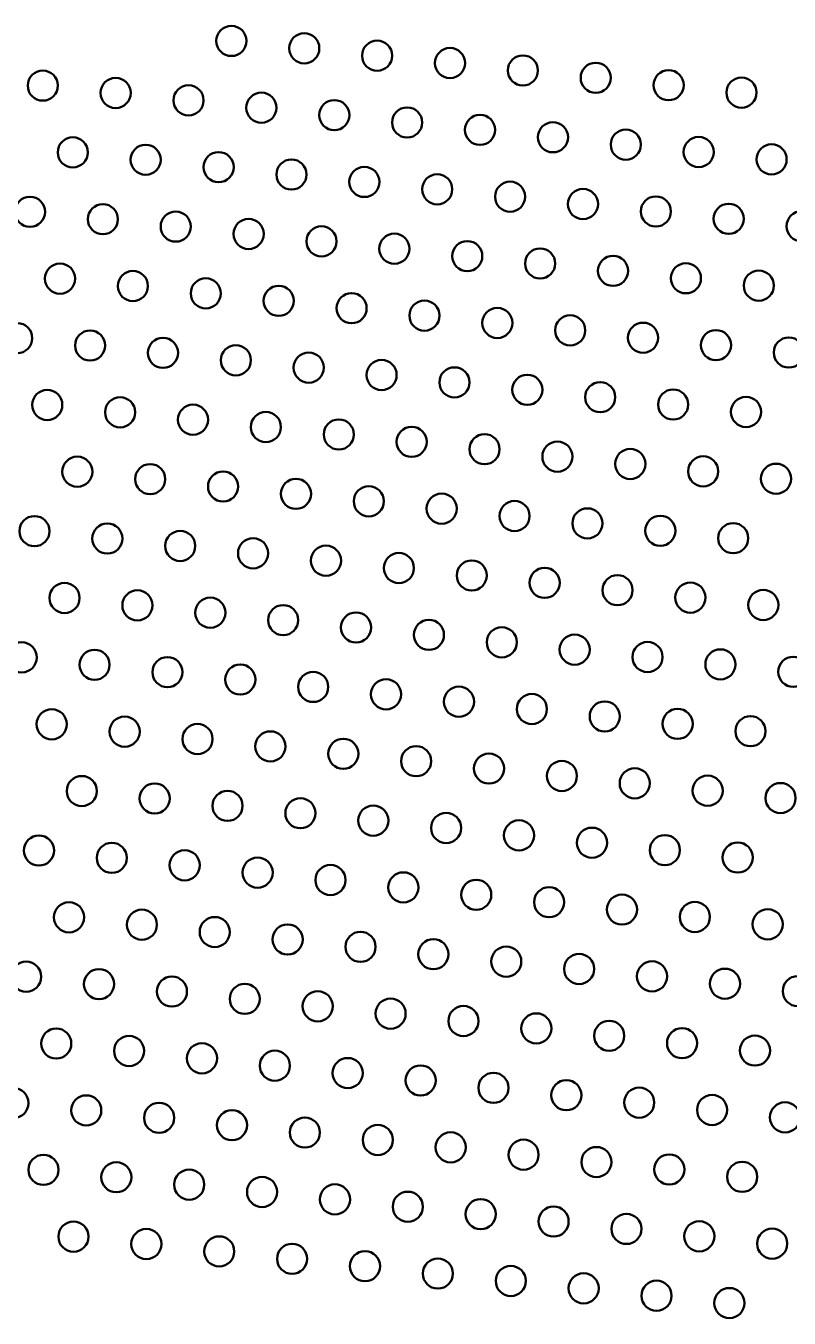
# Model space of a CAD drawing. Header units: inches. Extents: x 17.2 to 30.9, y 2 to 10.
# Drawn here: x 21.047 to 22.278, y 4.927 to 7.01 of the extents above; entities that cross this region are included whole.
import ezdxf

# ---------------------------------------------------------------- set-up
doc = ezdxf.new("R2010")
doc.units = ezdxf.units.IN
doc.header["$MEASUREMENT"] = 0
doc.layers.add('Visible', color=7, linetype='Continuous', lineweight=0)

# ---------------------------------------------------------------- blocks, each defined once
blk = doc.blocks.new('Block_1769')
at = {"layer": 'Visible', "color": 7, "lineweight": 50}
blk.add_circle((22.1819, 4.9514), 0.0243, dxfattribs=at)
blk = doc.blocks.new('Block_1770')
at = {"layer": 'Visible', "color": 7, "lineweight": 50}
blk.add_circle((22.0644, 4.9633), 0.0243, dxfattribs=at)
blk = doc.blocks.new('Block_1771')
at = {"layer": 'Visible', "color": 7, "lineweight": 50}
blk.add_circle((21.9469, 4.9752), 0.0243, dxfattribs=at)
blk = doc.blocks.new('Block_1772')
at = {"layer": 'Visible', "color": 7, "lineweight": 50}
blk.add_circle((21.8294, 4.9871), 0.0243, dxfattribs=at)
blk = doc.blocks.new('Block_1773')
at = {"layer": 'Visible', "color": 7, "lineweight": 50}
blk.add_circle((21.7118, 4.999), 0.0243, dxfattribs=at)
blk = doc.blocks.new('Block_1774')
at = {"layer": 'Visible', "color": 7, "lineweight": 50}
blk.add_circle((21.5943, 5.0109), 0.0243, dxfattribs=at)
blk = doc.blocks.new('Block_1775')
at = {"layer": 'Visible', "color": 7, "lineweight": 50}
blk.add_circle((21.4768, 5.0228), 0.0243, dxfattribs=at)
blk = doc.blocks.new('Block_1776')
at = {"layer": 'Visible', "color": 7, "lineweight": 50}
blk.add_circle((21.3593, 5.0347), 0.0243, dxfattribs=at)
blk = doc.blocks.new('Block_1777')
at = {"layer": 'Visible', "color": 7, "lineweight": 50}
blk.add_circle((21.2418, 5.0466), 0.0243, dxfattribs=at)
blk = doc.blocks.new('Block_1778')
at = {"layer": 'Visible', "color": 7, "lineweight": 50}
blk.add_circle((21.1243, 5.0585), 0.0243, dxfattribs=at)
blk = doc.blocks.new('Block_1781')
at = {"layer": 'Visible', "color": 7, "lineweight": 50}
blk.add_circle((22.2509, 5.0472), 0.0243, dxfattribs=at)
blk = doc.blocks.new('Block_1782')
at = {"layer": 'Visible', "color": 7, "lineweight": 50}
blk.add_circle((22.1334, 5.0591), 0.0243, dxfattribs=at)
blk = doc.blocks.new('Block_1783')
at = {"layer": 'Visible', "color": 7, "lineweight": 50}
blk.add_circle((22.0159, 5.071), 0.0243, dxfattribs=at)
blk = doc.blocks.new('Block_1784')
at = {"layer": 'Visible', "color": 7, "lineweight": 50}
blk.add_circle((21.8984, 5.0829), 0.0243, dxfattribs=at)
blk = doc.blocks.new('Block_1785')
at = {"layer": 'Visible', "color": 7, "lineweight": 50}
blk.add_circle((21.7809, 5.0948), 0.0243, dxfattribs=at)
blk = doc.blocks.new('Block_1786')
at = {"layer": 'Visible', "color": 7, "lineweight": 50}
blk.add_circle((21.6634, 5.1067), 0.0243, dxfattribs=at)
blk = doc.blocks.new('Block_1787')
at = {"layer": 'Visible', "color": 7, "lineweight": 50}
blk.add_circle((21.5459, 5.1186), 0.0243, dxfattribs=at)
blk = doc.blocks.new('Block_1788')
at = {"layer": 'Visible', "color": 7, "lineweight": 50}
blk.add_circle((21.4284, 5.1305), 0.0243, dxfattribs=at)
blk = doc.blocks.new('Block_1789')
at = {"layer": 'Visible', "color": 7, "lineweight": 50}
blk.add_circle((21.3109, 5.1424), 0.0243, dxfattribs=at)
blk = doc.blocks.new('Block_1790')
at = {"layer": 'Visible', "color": 7, "lineweight": 50}
blk.add_circle((21.1934, 5.1543), 0.0243, dxfattribs=at)
blk = doc.blocks.new('Block_1791')
at = {"layer": 'Visible', "color": 7, "lineweight": 50}
blk.add_circle((21.0759, 5.1662), 0.0243, dxfattribs=at)
blk = doc.blocks.new('Block_1800')
at = {"layer": 'Visible', "color": 7, "lineweight": 50}
blk.add_circle((22.2025, 5.1549), 0.0243, dxfattribs=at)
blk = doc.blocks.new('Block_1801')
at = {"layer": 'Visible', "color": 7, "lineweight": 50}
blk.add_circle((22.085, 5.1668), 0.0243, dxfattribs=at)
blk = doc.blocks.new('Block_1802')
at = {"layer": 'Visible', "color": 7, "lineweight": 50}
blk.add_circle((21.9675, 5.1787), 0.0243, dxfattribs=at)
blk = doc.blocks.new('Block_1803')
at = {"layer": 'Visible', "color": 7, "lineweight": 50}
blk.add_circle((21.85, 5.1906), 0.0243, dxfattribs=at)
blk = doc.blocks.new('Block_1804')
at = {"layer": 'Visible', "color": 7, "lineweight": 50}
blk.add_circle((21.7325, 5.2025), 0.0243, dxfattribs=at)
blk = doc.blocks.new('Block_1805')
at = {"layer": 'Visible', "color": 7, "lineweight": 50}
blk.add_circle((21.615, 5.2144), 0.0243, dxfattribs=at)
blk = doc.blocks.new('Block_1806')
at = {"layer": 'Visible', "color": 7, "lineweight": 50}
blk.add_circle((21.4974, 5.2263), 0.0243, dxfattribs=at)
blk = doc.blocks.new('Block_1807')
at = {"layer": 'Visible', "color": 7, "lineweight": 50}
blk.add_circle((21.3799, 5.2382), 0.0243, dxfattribs=at)
blk = doc.blocks.new('Block_1808')
at = {"layer": 'Visible', "color": 7, "lineweight": 50}
blk.add_circle((21.2624, 5.2501), 0.0243, dxfattribs=at)
blk = doc.blocks.new('Block_1809')
at = {"layer": 'Visible', "color": 7, "lineweight": 50}
blk.add_circle((21.1449, 5.262), 0.0243, dxfattribs=at)
blk = doc.blocks.new('Block_1810')
at = {"layer": 'Visible', "color": 7, "lineweight": 50}
blk.add_circle((21.0274, 5.2739), 0.0243, dxfattribs=at)
blk = doc.blocks.new('Block_1820')
at = {"layer": 'Visible', "color": 7, "lineweight": 50}
blk.add_circle((22.2716, 5.2508), 0.0243, dxfattribs=at)
blk = doc.blocks.new('Block_1821')
at = {"layer": 'Visible', "color": 7, "lineweight": 50}
blk.add_circle((22.154, 5.2627), 0.0243, dxfattribs=at)
blk = doc.blocks.new('Block_1822')
at = {"layer": 'Visible', "color": 7, "lineweight": 50}
blk.add_circle((22.0365, 5.2746), 0.0243, dxfattribs=at)
blk = doc.blocks.new('Block_1823')
at = {"layer": 'Visible', "color": 7, "lineweight": 50}
blk.add_circle((21.919, 5.2865), 0.0243, dxfattribs=at)
blk = doc.blocks.new('Block_1824')
at = {"layer": 'Visible', "color": 7, "lineweight": 50}
blk.add_circle((21.8015, 5.2984), 0.0243, dxfattribs=at)
blk = doc.blocks.new('Block_1825')
at = {"layer": 'Visible', "color": 7, "lineweight": 50}
blk.add_circle((21.684, 5.3103), 0.0243, dxfattribs=at)
blk = doc.blocks.new('Block_1826')
at = {"layer": 'Visible', "color": 7, "lineweight": 50}
blk.add_circle((21.5665, 5.3222), 0.0243, dxfattribs=at)
blk = doc.blocks.new('Block_1827')
at = {"layer": 'Visible', "color": 7, "lineweight": 50}
blk.add_circle((21.449, 5.3341), 0.0243, dxfattribs=at)
blk = doc.blocks.new('Block_1828')
at = {"layer": 'Visible', "color": 7, "lineweight": 50}
blk.add_circle((21.3315, 5.346), 0.0243, dxfattribs=at)
blk = doc.blocks.new('Block_1829')
at = {"layer": 'Visible', "color": 7, "lineweight": 50}
blk.add_circle((21.214, 5.3579), 0.0243, dxfattribs=at)
blk = doc.blocks.new('Block_1830')
at = {"layer": 'Visible', "color": 7, "lineweight": 50}
blk.add_circle((21.0965, 5.3698), 0.0243, dxfattribs=at)
blk = doc.blocks.new('Block_1843')
at = {"layer": 'Visible', "color": 7, "lineweight": 50}
blk.add_circle((22.2231, 5.3585), 0.0243, dxfattribs=at)
blk = doc.blocks.new('Block_1844')
at = {"layer": 'Visible', "color": 7, "lineweight": 50}
blk.add_circle((22.1056, 5.3704), 0.0243, dxfattribs=at)
blk = doc.blocks.new('Block_1845')
at = {"layer": 'Visible', "color": 7, "lineweight": 50}
blk.add_circle((21.9881, 5.3823), 0.0243, dxfattribs=at)
blk = doc.blocks.new('Block_1846')
at = {"layer": 'Visible', "color": 7, "lineweight": 50}
blk.add_circle((21.8706, 5.3942), 0.0243, dxfattribs=at)
blk = doc.blocks.new('Block_1847')
at = {"layer": 'Visible', "color": 7, "lineweight": 50}
blk.add_circle((21.7531, 5.4061), 0.0243, dxfattribs=at)
blk = doc.blocks.new('Block_1848')
at = {"layer": 'Visible', "color": 7, "lineweight": 50}
blk.add_circle((21.6356, 5.418), 0.0243, dxfattribs=at)
blk = doc.blocks.new('Block_1849')
at = {"layer": 'Visible', "color": 7, "lineweight": 50}
blk.add_circle((21.5181, 5.4299), 0.0243, dxfattribs=at)
blk = doc.blocks.new('Block_1850')
at = {"layer": 'Visible', "color": 7, "lineweight": 50}
blk.add_circle((21.4005, 5.4418), 0.0243, dxfattribs=at)
blk = doc.blocks.new('Block_1851')
at = {"layer": 'Visible', "color": 7, "lineweight": 50}
blk.add_circle((21.283, 5.4537), 0.0243, dxfattribs=at)
blk = doc.blocks.new('Block_1852')
at = {"layer": 'Visible', "color": 7, "lineweight": 50}
blk.add_circle((21.1655, 5.4656), 0.0243, dxfattribs=at)
blk = doc.blocks.new('Block_1853')
at = {"layer": 'Visible', "color": 7, "lineweight": 50}
blk.add_circle((21.048, 5.4775), 0.0243, dxfattribs=at)
blk = doc.blocks.new('Block_1867')
at = {"layer": 'Visible', "color": 7, "lineweight": 50}
blk.add_circle((22.2922, 5.4543), 0.0243, dxfattribs=at)
blk = doc.blocks.new('Block_1868')
at = {"layer": 'Visible', "color": 7, "lineweight": 50}
blk.add_circle((22.1747, 5.4662), 0.0243, dxfattribs=at)
blk = doc.blocks.new('Block_1869')
at = {"layer": 'Visible', "color": 7, "lineweight": 50}
blk.add_circle((22.0572, 5.4781), 0.0243, dxfattribs=at)
blk = doc.blocks.new('Block_1870')
at = {"layer": 'Visible', "color": 7, "lineweight": 50}
blk.add_circle((21.9396, 5.49), 0.0243, dxfattribs=at)
blk = doc.blocks.new('Block_1871')
at = {"layer": 'Visible', "color": 7, "lineweight": 50}
blk.add_circle((21.8221, 5.5019), 0.0243, dxfattribs=at)
blk = doc.blocks.new('Block_1872')
at = {"layer": 'Visible', "color": 7, "lineweight": 50}
blk.add_circle((21.7046, 5.5138), 0.0243, dxfattribs=at)
blk = doc.blocks.new('Block_1873')
at = {"layer": 'Visible', "color": 7, "lineweight": 50}
blk.add_circle((21.5871, 5.5257), 0.0243, dxfattribs=at)
blk = doc.blocks.new('Block_1874')
at = {"layer": 'Visible', "color": 7, "lineweight": 50}
blk.add_circle((21.4696, 5.5376), 0.0243, dxfattribs=at)
blk = doc.blocks.new('Block_1875')
at = {"layer": 'Visible', "color": 7, "lineweight": 50}
blk.add_circle((21.3521, 5.5495), 0.0243, dxfattribs=at)
blk = doc.blocks.new('Block_1876')
at = {"layer": 'Visible', "color": 7, "lineweight": 50}
blk.add_circle((21.2346, 5.5614), 0.0243, dxfattribs=at)
blk = doc.blocks.new('Block_1877')
at = {"layer": 'Visible', "color": 7, "lineweight": 50}
blk.add_circle((21.1171, 5.5733), 0.0243, dxfattribs=at)
blk = doc.blocks.new('Block_1895')
at = {"layer": 'Visible', "color": 7, "lineweight": 50}
blk.add_circle((22.2437, 5.562), 0.0243, dxfattribs=at)
blk = doc.blocks.new('Block_1896')
at = {"layer": 'Visible', "color": 7, "lineweight": 50}
blk.add_circle((22.1262, 5.5739), 0.0243, dxfattribs=at)
blk = doc.blocks.new('Block_1897')
at = {"layer": 'Visible', "color": 7, "lineweight": 50}
blk.add_circle((22.0087, 5.5858), 0.0243, dxfattribs=at)
blk = doc.blocks.new('Block_1898')
at = {"layer": 'Visible', "color": 7, "lineweight": 50}
blk.add_circle((21.8912, 5.5977), 0.0243, dxfattribs=at)
blk = doc.blocks.new('Block_1899')
at = {"layer": 'Visible', "color": 7, "lineweight": 50}
blk.add_circle((21.7737, 5.6096), 0.0243, dxfattribs=at)
blk = doc.blocks.new('Block_1900')
at = {"layer": 'Visible', "color": 7, "lineweight": 50}
blk.add_circle((21.6562, 5.6215), 0.0243, dxfattribs=at)
blk = doc.blocks.new('Block_1901')
at = {"layer": 'Visible', "color": 7, "lineweight": 50}
blk.add_circle((21.5387, 5.6334), 0.0243, dxfattribs=at)
blk = doc.blocks.new('Block_1902')
at = {"layer": 'Visible', "color": 7, "lineweight": 50}
blk.add_circle((21.4212, 5.6453), 0.0243, dxfattribs=at)
blk = doc.blocks.new('Block_1903')
at = {"layer": 'Visible', "color": 7, "lineweight": 50}
blk.add_circle((21.3036, 5.6572), 0.0243, dxfattribs=at)
blk = doc.blocks.new('Block_1904')
at = {"layer": 'Visible', "color": 7, "lineweight": 50}
blk.add_circle((21.1861, 5.6691), 0.0243, dxfattribs=at)
blk = doc.blocks.new('Block_1905')
at = {"layer": 'Visible', "color": 7, "lineweight": 50}
blk.add_circle((21.0686, 5.681), 0.0243, dxfattribs=at)
blk = doc.blocks.new('Block_1924')
at = {"layer": 'Visible', "color": 7, "lineweight": 50}
blk.add_circle((22.1953, 5.6697), 0.0243, dxfattribs=at)
blk = doc.blocks.new('Block_1925')
at = {"layer": 'Visible', "color": 7, "lineweight": 50}
blk.add_circle((22.0778, 5.6816), 0.0243, dxfattribs=at)
blk = doc.blocks.new('Block_1926')
at = {"layer": 'Visible', "color": 7, "lineweight": 50}
blk.add_circle((21.9603, 5.6935), 0.0243, dxfattribs=at)
blk = doc.blocks.new('Block_1927')
at = {"layer": 'Visible', "color": 7, "lineweight": 50}
blk.add_circle((21.8427, 5.7054), 0.0243, dxfattribs=at)
blk = doc.blocks.new('Block_1928')
at = {"layer": 'Visible', "color": 7, "lineweight": 50}
blk.add_circle((21.7252, 5.7173), 0.0243, dxfattribs=at)
blk = doc.blocks.new('Block_1929')
at = {"layer": 'Visible', "color": 7, "lineweight": 50}
blk.add_circle((21.6077, 5.7292), 0.0243, dxfattribs=at)
blk = doc.blocks.new('Block_1930')
at = {"layer": 'Visible', "color": 7, "lineweight": 50}
blk.add_circle((21.4902, 5.7411), 0.0243, dxfattribs=at)
blk = doc.blocks.new('Block_1931')
at = {"layer": 'Visible', "color": 7, "lineweight": 50}
blk.add_circle((21.3727, 5.753), 0.0243, dxfattribs=at)
blk = doc.blocks.new('Block_1932')
at = {"layer": 'Visible', "color": 7, "lineweight": 50}
blk.add_circle((21.2552, 5.7649), 0.0243, dxfattribs=at)
blk = doc.blocks.new('Block_1933')
at = {"layer": 'Visible', "color": 7, "lineweight": 50}
blk.add_circle((21.1377, 5.7768), 0.0243, dxfattribs=at)
blk = doc.blocks.new('Block_1952')
at = {"layer": 'Visible', "color": 7, "lineweight": 50}
blk.add_circle((22.2643, 5.7655), 0.0243, dxfattribs=at)
blk = doc.blocks.new('Block_1953')
at = {"layer": 'Visible', "color": 7, "lineweight": 50}
blk.add_circle((22.1468, 5.7774), 0.0243, dxfattribs=at)
blk = doc.blocks.new('Block_1954')
at = {"layer": 'Visible', "color": 7, "lineweight": 50}
blk.add_circle((22.0293, 5.7893), 0.0243, dxfattribs=at)
blk = doc.blocks.new('Block_1955')
at = {"layer": 'Visible', "color": 7, "lineweight": 50}
blk.add_circle((21.9118, 5.8012), 0.0243, dxfattribs=at)
blk = doc.blocks.new('Block_1956')
at = {"layer": 'Visible', "color": 7, "lineweight": 50}
blk.add_circle((21.7943, 5.8131), 0.0243, dxfattribs=at)
blk = doc.blocks.new('Block_1957')
at = {"layer": 'Visible', "color": 7, "lineweight": 50}
blk.add_circle((21.6768, 5.825), 0.0243, dxfattribs=at)
blk = doc.blocks.new('Block_1958')
at = {"layer": 'Visible', "color": 7, "lineweight": 50}
blk.add_circle((21.5593, 5.8369), 0.0243, dxfattribs=at)
blk = doc.blocks.new('Block_1959')
at = {"layer": 'Visible', "color": 7, "lineweight": 50}
blk.add_circle((21.4418, 5.8488), 0.0243, dxfattribs=at)
blk = doc.blocks.new('Block_1960')
at = {"layer": 'Visible', "color": 7, "lineweight": 50}
blk.add_circle((21.3243, 5.8607), 0.0243, dxfattribs=at)
blk = doc.blocks.new('Block_1961')
at = {"layer": 'Visible', "color": 7, "lineweight": 50}
blk.add_circle((21.2068, 5.8726), 0.0243, dxfattribs=at)
blk = doc.blocks.new('Block_1962')
at = {"layer": 'Visible', "color": 7, "lineweight": 50}
blk.add_circle((21.0892, 5.8845), 0.0243, dxfattribs=at)
blk = doc.blocks.new('Block_1981')
at = {"layer": 'Visible', "color": 7, "lineweight": 50}
blk.add_circle((22.2159, 5.8733), 0.0243, dxfattribs=at)
blk = doc.blocks.new('Block_1982')
at = {"layer": 'Visible', "color": 7, "lineweight": 50}
blk.add_circle((22.0984, 5.8852), 0.0243, dxfattribs=at)
blk = doc.blocks.new('Block_1983')
at = {"layer": 'Visible', "color": 7, "lineweight": 50}
blk.add_circle((21.9809, 5.8971), 0.0243, dxfattribs=at)
blk = doc.blocks.new('Block_1984')
at = {"layer": 'Visible', "color": 7, "lineweight": 50}
blk.add_circle((21.8634, 5.909), 0.0243, dxfattribs=at)
blk = doc.blocks.new('Block_1985')
at = {"layer": 'Visible', "color": 7, "lineweight": 50}
blk.add_circle((21.7458, 5.9209), 0.0243, dxfattribs=at)
blk = doc.blocks.new('Block_1986')
at = {"layer": 'Visible', "color": 7, "lineweight": 50}
blk.add_circle((21.6283, 5.9328), 0.0243, dxfattribs=at)
blk = doc.blocks.new('Block_1987')
at = {"layer": 'Visible', "color": 7, "lineweight": 50}
blk.add_circle((21.5108, 5.9447), 0.0243, dxfattribs=at)
blk = doc.blocks.new('Block_1988')
at = {"layer": 'Visible', "color": 7, "lineweight": 50}
blk.add_circle((21.3933, 5.9566), 0.0243, dxfattribs=at)
blk = doc.blocks.new('Block_1989')
at = {"layer": 'Visible', "color": 7, "lineweight": 50}
blk.add_circle((21.2758, 5.9685), 0.0243, dxfattribs=at)
blk = doc.blocks.new('Block_1990')
at = {"layer": 'Visible', "color": 7, "lineweight": 50}
blk.add_circle((21.1583, 5.9804), 0.0243, dxfattribs=at)
blk = doc.blocks.new('Block_1991')
at = {"layer": 'Visible', "color": 7, "lineweight": 50}
blk.add_circle((21.0408, 5.9923), 0.0243, dxfattribs=at)
blk = doc.blocks.new('Block_2010')
at = {"layer": 'Visible', "color": 7, "lineweight": 50}
blk.add_circle((22.2849, 5.9691), 0.0243, dxfattribs=at)
blk = doc.blocks.new('Block_2011')
at = {"layer": 'Visible', "color": 7, "lineweight": 50}
blk.add_circle((22.1674, 5.981), 0.0243, dxfattribs=at)
blk = doc.blocks.new('Block_2012')
at = {"layer": 'Visible', "color": 7, "lineweight": 50}
blk.add_circle((22.0499, 5.9929), 0.0243, dxfattribs=at)
blk = doc.blocks.new('Block_2013')
at = {"layer": 'Visible', "color": 7, "lineweight": 50}
blk.add_circle((21.9324, 6.0048), 0.0243, dxfattribs=at)
blk = doc.blocks.new('Block_2014')
at = {"layer": 'Visible', "color": 7, "lineweight": 50}
blk.add_circle((21.8149, 6.0167), 0.0243, dxfattribs=at)
blk = doc.blocks.new('Block_2015')
at = {"layer": 'Visible', "color": 7, "lineweight": 50}
blk.add_circle((21.6974, 6.0286), 0.0243, dxfattribs=at)
blk = doc.blocks.new('Block_2016')
at = {"layer": 'Visible', "color": 7, "lineweight": 50}
blk.add_circle((21.5799, 6.0405), 0.0243, dxfattribs=at)
blk = doc.blocks.new('Block_2017')
at = {"layer": 'Visible', "color": 7, "lineweight": 50}
blk.add_circle((21.4624, 6.0524), 0.0243, dxfattribs=at)
blk = doc.blocks.new('Block_2018')
at = {"layer": 'Visible', "color": 7, "lineweight": 50}
blk.add_circle((21.3449, 6.0643), 0.0243, dxfattribs=at)
blk = doc.blocks.new('Block_2019')
at = {"layer": 'Visible', "color": 7, "lineweight": 50}
blk.add_circle((21.2274, 6.0762), 0.0243, dxfattribs=at)
blk = doc.blocks.new('Block_2020')
at = {"layer": 'Visible', "color": 7, "lineweight": 50}
blk.add_circle((21.1099, 6.0881), 0.0243, dxfattribs=at)
blk = doc.blocks.new('Block_2040')
at = {"layer": 'Visible', "color": 7, "lineweight": 50}
blk.add_circle((22.2365, 6.0768), 0.0243, dxfattribs=at)
blk = doc.blocks.new('Block_2041')
at = {"layer": 'Visible', "color": 7, "lineweight": 50}
blk.add_circle((22.119, 6.0887), 0.0243, dxfattribs=at)
blk = doc.blocks.new('Block_2042')
at = {"layer": 'Visible', "color": 7, "lineweight": 50}
blk.add_circle((22.0015, 6.1006), 0.0243, dxfattribs=at)
blk = doc.blocks.new('Block_2043')
at = {"layer": 'Visible', "color": 7, "lineweight": 50}
blk.add_circle((21.884, 6.1125), 0.0243, dxfattribs=at)
blk = doc.blocks.new('Block_2044')
at = {"layer": 'Visible', "color": 7, "lineweight": 50}
blk.add_circle((21.7665, 6.1244), 0.0243, dxfattribs=at)
blk = doc.blocks.new('Block_2045')
at = {"layer": 'Visible', "color": 7, "lineweight": 50}
blk.add_circle((21.649, 6.1363), 0.0243, dxfattribs=at)
blk = doc.blocks.new('Block_2046')
at = {"layer": 'Visible', "color": 7, "lineweight": 50}
blk.add_circle((21.5314, 6.1482), 0.0243, dxfattribs=at)
blk = doc.blocks.new('Block_2047')
at = {"layer": 'Visible', "color": 7, "lineweight": 50}
blk.add_circle((21.4139, 6.1601), 0.0243, dxfattribs=at)
blk = doc.blocks.new('Block_2048')
at = {"layer": 'Visible', "color": 7, "lineweight": 50}
blk.add_circle((21.2964, 6.172), 0.0243, dxfattribs=at)
blk = doc.blocks.new('Block_2049')
at = {"layer": 'Visible', "color": 7, "lineweight": 50}
blk.add_circle((21.1789, 6.1839), 0.0243, dxfattribs=at)
blk = doc.blocks.new('Block_2050')
at = {"layer": 'Visible', "color": 7, "lineweight": 50}
blk.add_circle((21.0614, 6.1958), 0.0243, dxfattribs=at)
blk = doc.blocks.new('Block_2070')
at = {"layer": 'Visible', "color": 7, "lineweight": 50}
blk.add_circle((22.188, 6.1845), 0.0243, dxfattribs=at)
blk = doc.blocks.new('Block_2071')
at = {"layer": 'Visible', "color": 7, "lineweight": 50}
blk.add_circle((22.0705, 6.1964), 0.0243, dxfattribs=at)
blk = doc.blocks.new('Block_2072')
at = {"layer": 'Visible', "color": 7, "lineweight": 50}
blk.add_circle((21.953, 6.2083), 0.0243, dxfattribs=at)
blk = doc.blocks.new('Block_2073')
at = {"layer": 'Visible', "color": 7, "lineweight": 50}
blk.add_circle((21.8355, 6.2202), 0.0243, dxfattribs=at)
blk = doc.blocks.new('Block_2074')
at = {"layer": 'Visible', "color": 7, "lineweight": 50}
blk.add_circle((21.718, 6.2321), 0.0243, dxfattribs=at)
blk = doc.blocks.new('Block_2075')
at = {"layer": 'Visible', "color": 7, "lineweight": 50}
blk.add_circle((21.6005, 6.244), 0.0243, dxfattribs=at)
blk = doc.blocks.new('Block_2076')
at = {"layer": 'Visible', "color": 7, "lineweight": 50}
blk.add_circle((21.483, 6.2559), 0.0243, dxfattribs=at)
blk = doc.blocks.new('Block_2077')
at = {"layer": 'Visible', "color": 7, "lineweight": 50}
blk.add_circle((21.3655, 6.2678), 0.0243, dxfattribs=at)
blk = doc.blocks.new('Block_2078')
at = {"layer": 'Visible', "color": 7, "lineweight": 50}
blk.add_circle((21.248, 6.2797), 0.0243, dxfattribs=at)
blk = doc.blocks.new('Block_2079')
at = {"layer": 'Visible', "color": 7, "lineweight": 50}
blk.add_circle((21.1305, 6.2916), 0.0243, dxfattribs=at)
blk = doc.blocks.new('Block_2100')
at = {"layer": 'Visible', "color": 7, "lineweight": 50}
blk.add_circle((22.2571, 6.2803), 0.0243, dxfattribs=at)
blk = doc.blocks.new('Block_2101')
at = {"layer": 'Visible', "color": 7, "lineweight": 50}
blk.add_circle((22.1396, 6.2922), 0.0243, dxfattribs=at)
blk = doc.blocks.new('Block_2102')
at = {"layer": 'Visible', "color": 7, "lineweight": 50}
blk.add_circle((22.0221, 6.3041), 0.0243, dxfattribs=at)
blk = doc.blocks.new('Block_2103')
at = {"layer": 'Visible', "color": 7, "lineweight": 50}
blk.add_circle((21.9046, 6.316), 0.0243, dxfattribs=at)
blk = doc.blocks.new('Block_2104')
at = {"layer": 'Visible', "color": 7, "lineweight": 50}
blk.add_circle((21.7871, 6.3279), 0.0243, dxfattribs=at)
blk = doc.blocks.new('Block_2105')
at = {"layer": 'Visible', "color": 7, "lineweight": 50}
blk.add_circle((21.6696, 6.3398), 0.0243, dxfattribs=at)
blk = doc.blocks.new('Block_2106')
at = {"layer": 'Visible', "color": 7, "lineweight": 50}
blk.add_circle((21.5521, 6.3517), 0.0243, dxfattribs=at)
blk = doc.blocks.new('Block_2107')
at = {"layer": 'Visible', "color": 7, "lineweight": 50}
blk.add_circle((21.4345, 6.3636), 0.0243, dxfattribs=at)
blk = doc.blocks.new('Block_2108')
at = {"layer": 'Visible', "color": 7, "lineweight": 50}
blk.add_circle((21.317, 6.3755), 0.0243, dxfattribs=at)
blk = doc.blocks.new('Block_2109')
at = {"layer": 'Visible', "color": 7, "lineweight": 50}
blk.add_circle((21.1995, 6.3874), 0.0243, dxfattribs=at)
blk = doc.blocks.new('Block_2110')
at = {"layer": 'Visible', "color": 7, "lineweight": 50}
blk.add_circle((21.082, 6.3993), 0.0243, dxfattribs=at)
blk = doc.blocks.new('Block_2131')
at = {"layer": 'Visible', "color": 7, "lineweight": 50}
blk.add_circle((22.2087, 6.388), 0.0243, dxfattribs=at)
blk = doc.blocks.new('Block_2132')
at = {"layer": 'Visible', "color": 7, "lineweight": 50}
blk.add_circle((22.0912, 6.3999), 0.0243, dxfattribs=at)
blk = doc.blocks.new('Block_2133')
at = {"layer": 'Visible', "color": 7, "lineweight": 50}
blk.add_circle((21.9736, 6.4118), 0.0243, dxfattribs=at)
blk = doc.blocks.new('Block_2134')
at = {"layer": 'Visible', "color": 7, "lineweight": 50}
blk.add_circle((21.8561, 6.4237), 0.0243, dxfattribs=at)
blk = doc.blocks.new('Block_2135')
at = {"layer": 'Visible', "color": 7, "lineweight": 50}
blk.add_circle((21.7386, 6.4356), 0.0243, dxfattribs=at)
blk = doc.blocks.new('Block_2136')
at = {"layer": 'Visible', "color": 7, "lineweight": 50}
blk.add_circle((21.6211, 6.4475), 0.0243, dxfattribs=at)
blk = doc.blocks.new('Block_2137')
at = {"layer": 'Visible', "color": 7, "lineweight": 50}
blk.add_circle((21.5036, 6.4594), 0.0243, dxfattribs=at)
blk = doc.blocks.new('Block_2138')
at = {"layer": 'Visible', "color": 7, "lineweight": 50}
blk.add_circle((21.3861, 6.4713), 0.0243, dxfattribs=at)
blk = doc.blocks.new('Block_2139')
at = {"layer": 'Visible', "color": 7, "lineweight": 50}
blk.add_circle((21.2686, 6.4832), 0.0243, dxfattribs=at)
blk = doc.blocks.new('Block_2140')
at = {"layer": 'Visible', "color": 7, "lineweight": 50}
blk.add_circle((21.1511, 6.4951), 0.0243, dxfattribs=at)
blk = doc.blocks.new('Block_2141')
at = {"layer": 'Visible', "color": 7, "lineweight": 50}
blk.add_circle((21.0336, 6.507), 0.0243, dxfattribs=at)
blk = doc.blocks.new('Block_2161')
at = {"layer": 'Visible', "color": 7, "lineweight": 50}
blk.add_circle((22.2777, 6.4838), 0.0243, dxfattribs=at)
blk = doc.blocks.new('Block_2162')
at = {"layer": 'Visible', "color": 7, "lineweight": 50}
blk.add_circle((22.1602, 6.4957), 0.0243, dxfattribs=at)
blk = doc.blocks.new('Block_2163')
at = {"layer": 'Visible', "color": 7, "lineweight": 50}
blk.add_circle((22.0427, 6.5076), 0.0243, dxfattribs=at)
blk = doc.blocks.new('Block_2164')
at = {"layer": 'Visible', "color": 7, "lineweight": 50}
blk.add_circle((21.9252, 6.5195), 0.0243, dxfattribs=at)
blk = doc.blocks.new('Block_2165')
at = {"layer": 'Visible', "color": 7, "lineweight": 50}
blk.add_circle((21.8077, 6.5314), 0.0243, dxfattribs=at)
blk = doc.blocks.new('Block_2166')
at = {"layer": 'Visible', "color": 7, "lineweight": 50}
blk.add_circle((21.6902, 6.5433), 0.0243, dxfattribs=at)
blk = doc.blocks.new('Block_2167')
at = {"layer": 'Visible', "color": 7, "lineweight": 50}
blk.add_circle((21.5727, 6.5552), 0.0243, dxfattribs=at)
blk = doc.blocks.new('Block_2168')
at = {"layer": 'Visible', "color": 7, "lineweight": 50}
blk.add_circle((21.4552, 6.5671), 0.0243, dxfattribs=at)
blk = doc.blocks.new('Block_2169')
at = {"layer": 'Visible', "color": 7, "lineweight": 50}
blk.add_circle((21.3376, 6.5791), 0.0243, dxfattribs=at)
blk = doc.blocks.new('Block_2170')
at = {"layer": 'Visible', "color": 7, "lineweight": 50}
blk.add_circle((21.2201, 6.591), 0.0243, dxfattribs=at)
blk = doc.blocks.new('Block_2171')
at = {"layer": 'Visible', "color": 7, "lineweight": 50}
blk.add_circle((21.1026, 6.6029), 0.0243, dxfattribs=at)
blk = doc.blocks.new('Block_2192')
at = {"layer": 'Visible', "color": 7, "lineweight": 50}
blk.add_circle((22.2293, 6.5916), 0.0243, dxfattribs=at)
blk = doc.blocks.new('Block_2193')
at = {"layer": 'Visible', "color": 7, "lineweight": 50}
blk.add_circle((22.1118, 6.6035), 0.0243, dxfattribs=at)
blk = doc.blocks.new('Block_2194')
at = {"layer": 'Visible', "color": 7, "lineweight": 50}
blk.add_circle((21.9943, 6.6154), 0.0243, dxfattribs=at)
blk = doc.blocks.new('Block_2195')
at = {"layer": 'Visible', "color": 7, "lineweight": 50}
blk.add_circle((21.8767, 6.6273), 0.0243, dxfattribs=at)
blk = doc.blocks.new('Block_2196')
at = {"layer": 'Visible', "color": 7, "lineweight": 50}
blk.add_circle((21.7592, 6.6392), 0.0243, dxfattribs=at)
blk = doc.blocks.new('Block_2197')
at = {"layer": 'Visible', "color": 7, "lineweight": 50}
blk.add_circle((21.6417, 6.6511), 0.0243, dxfattribs=at)
blk = doc.blocks.new('Block_2198')
at = {"layer": 'Visible', "color": 7, "lineweight": 50}
blk.add_circle((21.5242, 6.663), 0.0243, dxfattribs=at)
blk = doc.blocks.new('Block_2199')
at = {"layer": 'Visible', "color": 7, "lineweight": 50}
blk.add_circle((21.4067, 6.6749), 0.0243, dxfattribs=at)
blk = doc.blocks.new('Block_2200')
at = {"layer": 'Visible', "color": 7, "lineweight": 50}
blk.add_circle((21.2892, 6.6868), 0.0243, dxfattribs=at)
blk = doc.blocks.new('Block_2201')
at = {"layer": 'Visible', "color": 7, "lineweight": 50}
blk.add_circle((21.1717, 6.6987), 0.0243, dxfattribs=at)
blk = doc.blocks.new('Block_2202')
at = {"layer": 'Visible', "color": 7, "lineweight": 50}
blk.add_circle((21.0542, 6.7106), 0.0243, dxfattribs=at)
blk = doc.blocks.new('Block_2223')
at = {"layer": 'Visible', "color": 7, "lineweight": 50}
blk.add_circle((22.2983, 6.6874), 0.0243, dxfattribs=at)
blk = doc.blocks.new('Block_2224')
at = {"layer": 'Visible', "color": 7, "lineweight": 50}
blk.add_circle((22.1808, 6.6993), 0.0243, dxfattribs=at)
blk = doc.blocks.new('Block_2225')
at = {"layer": 'Visible', "color": 7, "lineweight": 50}
blk.add_circle((22.0633, 6.7112), 0.0243, dxfattribs=at)
blk = doc.blocks.new('Block_2226')
at = {"layer": 'Visible', "color": 7, "lineweight": 50}
blk.add_circle((21.9458, 6.7231), 0.0243, dxfattribs=at)
blk = doc.blocks.new('Block_2227')
at = {"layer": 'Visible', "color": 7, "lineweight": 50}
blk.add_circle((21.8283, 6.735), 0.0243, dxfattribs=at)
blk = doc.blocks.new('Block_2228')
at = {"layer": 'Visible', "color": 7, "lineweight": 50}
blk.add_circle((21.7108, 6.7469), 0.0243, dxfattribs=at)
blk = doc.blocks.new('Block_2229')
at = {"layer": 'Visible', "color": 7, "lineweight": 50}
blk.add_circle((21.5933, 6.7588), 0.0243, dxfattribs=at)
blk = doc.blocks.new('Block_2230')
at = {"layer": 'Visible', "color": 7, "lineweight": 50}
blk.add_circle((21.4758, 6.7707), 0.0243, dxfattribs=at)
blk = doc.blocks.new('Block_2231')
at = {"layer": 'Visible', "color": 7, "lineweight": 50}
blk.add_circle((21.3583, 6.7826), 0.0243, dxfattribs=at)
blk = doc.blocks.new('Block_2232')
at = {"layer": 'Visible', "color": 7, "lineweight": 50}
blk.add_circle((21.2407, 6.7945), 0.0243, dxfattribs=at)
blk = doc.blocks.new('Block_2233')
at = {"layer": 'Visible', "color": 7, "lineweight": 50}
blk.add_circle((21.1232, 6.8064), 0.0243, dxfattribs=at)
blk = doc.blocks.new('Block_2255')
at = {"layer": 'Visible', "color": 7, "lineweight": 50}
blk.add_circle((22.2499, 6.7951), 0.0243, dxfattribs=at)
blk = doc.blocks.new('Block_2256')
at = {"layer": 'Visible', "color": 7, "lineweight": 50}
blk.add_circle((22.1324, 6.807), 0.0243, dxfattribs=at)
blk = doc.blocks.new('Block_2257')
at = {"layer": 'Visible', "color": 7, "lineweight": 50}
blk.add_circle((22.0149, 6.8189), 0.0243, dxfattribs=at)
blk = doc.blocks.new('Block_2258')
at = {"layer": 'Visible', "color": 7, "lineweight": 50}
blk.add_circle((21.8974, 6.8308), 0.0243, dxfattribs=at)
blk = doc.blocks.new('Block_2259')
at = {"layer": 'Visible', "color": 7, "lineweight": 50}
blk.add_circle((21.7798, 6.8427), 0.0243, dxfattribs=at)
blk = doc.blocks.new('Block_2260')
at = {"layer": 'Visible', "color": 7, "lineweight": 50}
blk.add_circle((21.6623, 6.8546), 0.0243, dxfattribs=at)
blk = doc.blocks.new('Block_2261')
at = {"layer": 'Visible', "color": 7, "lineweight": 50}
blk.add_circle((21.5448, 6.8665), 0.0243, dxfattribs=at)
blk = doc.blocks.new('Block_2262')
at = {"layer": 'Visible', "color": 7, "lineweight": 50}
blk.add_circle((21.4273, 6.8784), 0.0243, dxfattribs=at)
blk = doc.blocks.new('Block_2263')
at = {"layer": 'Visible', "color": 7, "lineweight": 50}
blk.add_circle((21.3098, 6.8903), 0.0243, dxfattribs=at)
blk = doc.blocks.new('Block_2264')
at = {"layer": 'Visible', "color": 7, "lineweight": 50}
blk.add_circle((21.1923, 6.9022), 0.0243, dxfattribs=at)
blk = doc.blocks.new('Block_2265')
at = {"layer": 'Visible', "color": 7, "lineweight": 50}
blk.add_circle((21.0748, 6.9141), 0.0243, dxfattribs=at)
blk = doc.blocks.new('Block_2282')
at = {"layer": 'Visible', "color": 7, "lineweight": 50}
blk.add_circle((22.2014, 6.9028), 0.0243, dxfattribs=at)
blk = doc.blocks.new('Block_2283')
at = {"layer": 'Visible', "color": 7, "lineweight": 50}
blk.add_circle((22.0839, 6.9147), 0.0243, dxfattribs=at)
blk = doc.blocks.new('Block_2284')
at = {"layer": 'Visible', "color": 7, "lineweight": 50}
blk.add_circle((21.9664, 6.9266), 0.0243, dxfattribs=at)
blk = doc.blocks.new('Block_2285')
at = {"layer": 'Visible', "color": 7, "lineweight": 50}
blk.add_circle((21.8489, 6.9385), 0.0243, dxfattribs=at)
blk = doc.blocks.new('Block_2286')
at = {"layer": 'Visible', "color": 7, "lineweight": 50}
blk.add_circle((21.7314, 6.9504), 0.0243, dxfattribs=at)
blk = doc.blocks.new('Block_2287')
at = {"layer": 'Visible', "color": 7, "lineweight": 50}
blk.add_circle((21.6139, 6.9623), 0.0243, dxfattribs=at)
blk = doc.blocks.new('Block_2288')
at = {"layer": 'Visible', "color": 7, "lineweight": 50}
blk.add_circle((21.4964, 6.9742), 0.0243, dxfattribs=at)
blk = doc.blocks.new('Block_2289')
at = {"layer": 'Visible', "color": 7, "lineweight": 50}
blk.add_circle((21.3789, 6.9861), 0.0243, dxfattribs=at)

msp = doc.modelspace()

# ---------------------------------------------------------------- block references
at = {"layer": 'Visible'}
for name in ['Block_2289', 'Block_2288', 'Block_2287', 'Block_2286', 'Block_2285', 'Block_2265', 'Block_2284', 'Block_2283', 'Block_2264', 'Block_2282', 'Block_2263', 'Block_2262', 'Block_2261', 'Block_2260', 'Block_2259', 'Block_2258', 'Block_2257', 'Block_2233', 'Block_2232', 'Block_2256', 'Block_2255', 'Block_2231', 'Block_2230', 'Block_2229', 'Block_2228', 'Block_2227', 'Block_2202', 'Block_2226', 'Block_2225', 'Block_2201', 'Block_2200', 'Block_2224', 'Block_2223', 'Block_2199', 'Block_2198', 'Block_2197', 'Block_2196', 'Block_2195', 'Block_2171', 'Block_2194', 'Block_2193', 'Block_2170', 'Block_2192', 'Block_2169', 'Block_2168', 'Block_2167', 'Block_2166', 'Block_2165', 'Block_2164', 'Block_2141', 'Block_2163', 'Block_2140', 'Block_2139', 'Block_2162', 'Block_2161', 'Block_2138', 'Block_2137', 'Block_2136', 'Block_2135', 'Block_2134', 'Block_2110', 'Block_2133', 'Block_2132', 'Block_2109', 'Block_2108', 'Block_2131', 'Block_2107', 'Block_2106', 'Block_2105', 'Block_2104', 'Block_2103', 'Block_2079', 'Block_2102', 'Block_2101', 'Block_2078', 'Block_2077', 'Block_2100', 'Block_2076', 'Block_2075', 'Block_2074', 'Block_2073', 'Block_2072', 'Block_2050', 'Block_2071', 'Block_2070', 'Block_2049', 'Block_2048', 'Block_2047', 'Block_2046', 'Block_2045', 'Block_2044', 'Block_2043', 'Block_2042', 'Block_2020', 'Block_2041', 'Block_2019', 'Block_2018', 'Block_2040', 'Block_2017', 'Block_2016', 'Block_2015', 'Block_2014', 'Block_2013', 'Block_1991', 'Block_1990', 'Block_2012', 'Block_2011', 'Block_1989', 'Block_1988', 'Block_2010', 'Block_1987', 'Block_1986', 'Block_1985', 'Block_1984', 'Block_1983', 'Block_1962', 'Block_1961', 'Block_1982', 'Block_1981', 'Block_1960', 'Block_1959', 'Block_1958', 'Block_1957', 'Block_1956', 'Block_1955', 'Block_1954', 'Block_1933', 'Block_1953', 'Block_1932', 'Block_1931', 'Block_1952', 'Block_1930', 'Block_1929', 'Block_1928', 'Block_1927', 'Block_1926', 'Block_1905', 'Block_1904', 'Block_1925', 'Block_1924', 'Block_1903', 'Block_1902', 'Block_1901', 'Block_1900', 'Block_1899', 'Block_1898', 'Block_1897', 'Block_1877', 'Block_1876', 'Block_1896', 'Block_1895', 'Block_1875', 'Block_1874', 'Block_1873', 'Block_1872', 'Block_1871', 'Block_1853', 'Block_1870', 'Block_1869', 'Block_1852', 'Block_1868', 'Block_1851', 'Block_1850', 'Block_1867', 'Block_1849', 'Block_1848', 'Block_1847', 'Block_1846', 'Block_1845', 'Block_1830', 'Block_1829', 'Block_1844', 'Block_1843', 'Block_1828', 'Block_1827', 'Block_1826', 'Block_1825', 'Block_1824', 'Block_1810', 'Block_1823', 'Block_1822', 'Block_1809', 'Block_1808', 'Block_1821', 'Block_1820', 'Block_1807', 'Block_1806', 'Block_1805', 'Block_1804', 'Block_1803', 'Block_1791', 'Block_1802', 'Block_1801', 'Block_1790', 'Block_1789', 'Block_1800', 'Block_1788', 'Block_1787', 'Block_1786', 'Block_1785', 'Block_1784', 'Block_1783', 'Block_1782', 'Block_1778', 'Block_1777', 'Block_1781', 'Block_1776', 'Block_1775', 'Block_1774', 'Block_1773', 'Block_1772', 'Block_1771', 'Block_1770', 'Block_1769']:
    msp.add_blockref(name, (0, 0), dxfattribs=at)

doc.saveas('drawing.dxf')
